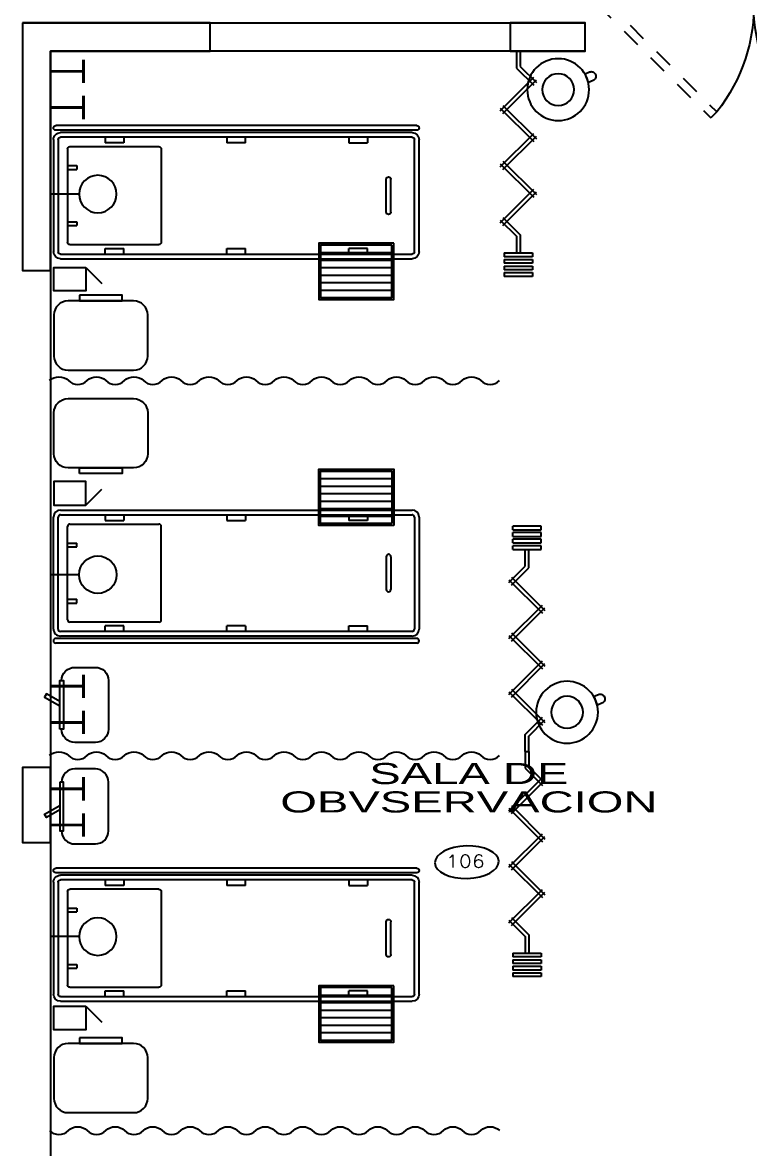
# Model space of a CAD drawing. Header units: millimetres. Extents: x 791 to 2661, y 209 to 602.
# Drawn here: x 1175.38 to 1179.26, y 479.25 to 485.25 of the extents above; entities that cross this region are included whole.
import ezdxf
from ezdxf.enums import TextEntityAlignment as Align

# ---------------------------------------------------------------- set-up
doc = ezdxf.new("R2010")
doc.units = ezdxf.units.MM
doc.header["$LTSCALE"] = 0.1
doc.linetypes.add('TRAZOS2', pattern=[0.375, 0.25, -0.125])
for name, color, linetype in [('06', 1, 'Continuous'), ('1TEXTO-05', 5, 'Continuous'), ('CASCO', 11, 'Continuous'), ('COLUMNAS', 1, 'Continuous'), ('Equipamiento', 1, 'Continuous'), ('N-AMB', 2, 'Continuous'), ('Puertas', 1, 'Continuous')]:
    doc.layers.add(name, color=color, linetype=linetype)
doc.styles.add('0', font='romans.SHX', dxfattribs={"width": 1.5})
doc.styles.add('ROMANS', font='', dxfattribs={"oblique": 1, "height": 0.075})
doc.styles.get('ROMANS').set_extended_font_data('Arial')

# ---------------------------------------------------------------- blocks, each defined once
blk = doc.blocks.new('A$C0E812A79')
at = {"layer": 'Puertas', "linetype": 'TRAZOS2', "ltscale": 3}
for p, q in [((0.0668, -0.0182, 0.005), (0.671, 0.5859, 0.005)), ((0.0986, -0.05, 0.005), (0.7028, 0.5541, 0.005)), ((1.7014, -0.05, 0.005), (1.0972, 0.5541, 0.005)), ((1.7332, -0.0182, 0.005), (1.129, 0.5859, 0.005))]:
    blk.add_line(p, q, dxfattribs=at)
at = {"layer": 'Puertas'}
for p, q in [((0.7028, 0.5541, 0.005), (0.671, 0.5859, 0.005)), ((1.0972, 0.5541, 0.005), (1.129, 0.5859, 0.005))]:
    blk.add_line(p, q, dxfattribs=at)
at = {"layer": 'Puertas', "ltscale": 3}
for p, q in [((0, -0.1), (0, 0)), ((0, 0), (0.03, 0)), ((0.03, 0), (0.03, -0.025)), ((1.8, 0), (1.77, 0)), ((1.77, 0), (1.77, -0.025)), ((1.8, -0.1), (1.8, 0)), ((0.03, -0.025), (0.03, -0.025)), ((0.03, -0.025), (0.03, -0.1)), ((0.035, -0.05, 0.005), (0.0668, -0.0182, 0.005)), ((0.6391, -0.6542, 0.005), (0.035, -0.05, 0.005)), ((0.0668, -0.0182, 0.005), (0.671, -0.6223, 0.005)), ((1.7332, -0.0182, 0.005), (1.129, -0.6223, 0.005)), ((1.1609, -0.6542, 0.005), (1.765, -0.05, 0.005)), ((1.765, -0.05, 0.005), (1.7332, -0.0182, 0.005)), ((1.77, -0.025), (1.77, -0.025)), ((1.77, -0.025), (1.77, -0.1)), ((0.03, -0.1), (0, -0.1)), ((1.77, -0.1), (1.8, -0.1)), ((0.671, -0.6223, 0.005), (0.6391, -0.6542, 0.005)), ((1.129, -0.6223, 0.005), (1.1609, -0.6542, 0.005))]:
    blk.add_line(p, q, dxfattribs=at)
at = {"layer": 'Puertas'}
for centre, start, end in [((-0.017, -0.0151, 0.015), 318.56511, 38.33834), ((1.817, -0.0151, 0.015), 141.66166, 221.43489)]:
    blk.add_arc(centre, 0.9176, start, end, dxfattribs=at)
blk = doc.blocks.new('CC-9')
for p, q in [((-0.2988, 2.05), (0.2987, 2.05)), ((-0.3363, 0.1375), (-0.3363, 2.0125)), ((-0.3113, 0.1375), (-0.3113, 2.0125)), ((-0.2988, 2.025), (0.2987, 2.025)), ((0.3112, 2.0125), (0.3112, 0.1375)), ((0.3363, 2.0125), (0.3363, 0.1375)), ((0.3487, 2.0375), (0.3487, 0.1125)), ((0.3737, 2.0375), (0.3737, 0.1125)), ((-0.0875, 1.9), (0.0875, 1.9)), ((-0.0875, 1.875), (0.0875, 1.875)), ((-0.3113, 1.775), (-0.2812, 1.775)), ((-0.2812, 1.775), (-0.2812, 1.675)), ((0.2812, 1.675), (0.2812, 1.775)), ((0.3112, 1.775), (0.2812, 1.775)), ((-0.3113, 1.675), (-0.2812, 1.675)), ((0.3112, 1.675), (0.2812, 1.675)), ((-0.3113, 1.125), (-0.2812, 1.125)), ((-0.2812, 1.025), (-0.2812, 1.125)), ((0.2812, 1.125), (0.3112, 1.125)), ((0.2812, 1.125), (0.2812, 1.025)), ((-0.3113, 1.025), (-0.2812, 1.025)), ((0.3112, 1.025), (0.2812, 1.025)), ((-0.2613, 0.1875), (-0.2613, 0.6625)), ((0.2488, 0.675), (-0.2488, 0.675)), ((0.2612, 0.6625), (0.2612, 0.1875)), ((-0.3113, 0.475), (-0.2812, 0.475)), ((-0.2812, 0.375), (-0.2812, 0.475)), ((0.3112, 0.475), (0.2812, 0.475)), ((0.2812, 0.475), (0.2812, 0.375)), ((-0.3113, 0.375), (-0.2812, 0.375)), ((0.3112, 0.375), (0.2812, 0.375)), ((-0.16, 0.175), (-0.16, 0.225)), ((-0.14, 0.225), (-0.16, 0.225)), ((-0.14, 0.175), (-0.14, 0.225)), ((0.14, 0.175), (0.14, 0.225)), ((0.16, 0.225), (0.14, 0.225)), ((0.16, 0.175), (0.16, 0.225)), ((0.2987, 0.125), (-0.2988, 0.125)), ((0.2488, 0.175), (-0.2488, 0.175)), ((0.2987, 0.1), (-0.2988, 0.1))]:
    blk.add_line(p, q)
for centre, radius, start, end in [((-0.2988, 2.0125), 0.0375, 90, 180), ((0.2987, 2.0125), 0.0375, 0, 90), ((0.3612, 2.0375), 0.0125, 0, 180), ((-0.2988, 2.0125), 0.0125, 90, 180), ((0.2987, 2.0125), 0.0125, 0, 90), ((-0.0875, 1.8875), 0.0125, 90, 270), ((0.0875, 1.8875), 0.0125, 270, 90), ((-0.2488, 0.6625), 0.0125, 90, 180), ((0.2488, 0.6625), 0.0125, 0, 90), ((-0.2488, 0.1875), 0.0125, 180, 270), ((0.2488, 0.1875), 0.0125, 270, 0), ((-0.2988, 0.1375), 0.0375, 180, 270), ((-0.2988, 0.1375), 0.0125, 180, 270), ((0.2987, 0.1375), 0.0375, 270, 0), ((0.2987, 0.1375), 0.0125, 270, 0), ((0.3612, 0.1125), 0.0125, 180, 0)]:
    blk.add_arc(centre, radius, start, end)
blk = doc.blocks.new('TIMBRE-1')
blk.add_line((0, -0.085), (0.0849, -0.1699))
blk.add_lwpolyline([(0, -0.085), (0.125, -0.085), (0.125, 0.085), (0, 0.085)], close=True)
blk = doc.blocks.new('A$C28521B53')
at = {"layer": 'Equipamiento', "rotation": 180}
blk.add_blockref('TIMBRE-1', (0.125, 0.085), dxfattribs=at)
blk = doc.blocks.new('MA-47')
for p, q in [((-0.1, 0.01), (-0.1, 0.39)), ((-0.06, 0.01), (-0.06, 0.39)), ((-0.02, 0.01), (-0.02, 0.39)), ((0.02, 0.01), (0.02, 0.39)), ((0.06, 0.01), (0.06, 0.39)), ((0.1, 0.01), (0.1, 0.39))]:
    blk.add_line(p, q)
for points in [[(0.15, 0.4), (0.15, 0), (-0.15, 0), (-0.15, 0.4)], [(0.14, 0.39), (0.14, 0.01), (-0.14, 0.01), (-0.14, 0.39)]]:
    blk.add_lwpolyline(points, close=True)
blk = doc.blocks.new('A$C43255245')
at = {"layer": 'Equipamiento', "rotation": 90}
blk.add_blockref('MA-47', (0.4, 0.15), dxfattribs=at)
blk = doc.blocks.new('BRAQUETE')
blk.add_line((0.15, 0), (0, 0))
blk.add_circle((0.25, 0), 0.1)
blk = doc.blocks.new('A$C35FD432F')
at = {"layer": 'Equipamiento', "rotation": 90}
blk.add_blockref('BRAQUETE', (0.1, 0), dxfattribs=at)
blk = doc.blocks.new('H-7')
for p, q in [((0.318, 0.0962), (0.1397, -0.0821)), ((0.3322, 0.0821), (0.1539, -0.0962)), ((0.2897, 0.0821), (0.468, -0.0962)), ((0.3039, 0.0962), (0.4822, -0.0821)), ((0.618, 0.0962), (0.4397, -0.0821)), ((0.6322, 0.0821), (0.4539, -0.0962)), ((0.5869, 0.0821), (0.7652, -0.0962)), ((0.6011, 0.0962), (0.7794, -0.0821)), ((0.9152, 0.0962), (0.7369, -0.0821)), ((0.9294, 0.0821), (0.7511, -0.0962)), ((0.8869, 0.0821), (0.979, -0.01)), ((0.9011, 0.0962), (0.9873, 0.01)), ((1.0765, 0.075), (1.0965, 0.075)), ((1.0765, 0.075), (1.0765, -0.075)), ((1.0965, -0.075), (1.0965, 0.075)), ((1.1115, 0.075), (1.1315, 0.075)), ((1.1115, 0.075), (1.1115, -0.075)), ((1.1315, -0.075), (1.1315, 0.075)), ((1.1465, 0.075), (1.1665, 0.075)), ((1.1465, 0.075), (1.1465, -0.075)), ((1.1665, -0.075), (1.1665, 0.075)), ((1.1815, 0.075), (1.2015, 0.075)), ((1.1815, 0.075), (1.1815, -0.075)), ((1.2015, -0.075), (1.2015, 0.075)), ((0, 0.01), (0.0901, 0.01)), ((0, 0.01), (0, -0.01)), ((0.0901, 0.01), (0.1822, -0.0821)), ((0.9873, 0.01), (1.0765, 0.01)), ((0, -0.01), (0.0818, -0.01)), ((0.0818, -0.01), (0.168, -0.0962)), ((0.979, -0.01), (1.0765, -0.01)), ((1.0765, -0.075), (1.0965, -0.075)), ((1.1115, -0.075), (1.1315, -0.075)), ((1.1465, -0.075), (1.1665, -0.075)), ((1.1815, -0.075), (1.2015, -0.075))]:
    blk.add_line(p, q)
blk = doc.blocks.new('CU-2')
blk.add_lwpolyline([(0.1126, 0.035), (0.1126, 0.035, 0.414214), (0.2082, 0.0606), (0.2632, 0.1559, 0.414214), (0.2376, 0.2515), (0.0124, 0.3815, 0.414214), (-0.0832, 0.3559), (-0.1382, 0.2606, 0.414214), (-0.1126, 0.165)], format="xyb")
blk.add_lwpolyline([(-0.1176, 0.1563), (0.1076, 0.0263), (0.1176, 0.0437), (-0.1076, 0.1737)], close=True)
blk.add_lwpolyline([(0.01, 0.0827), (0.01, 0), (-0.01, 0), (-0.01, 0.0942)])
blk = doc.blocks.new('A$C12D451AD')
at = {"layer": 'Equipamiento', "color": 2, "rotation": 120.0409073593541}
blk.add_blockref('CU-2', (0.3367, 0.2502), dxfattribs=at)
blk = doc.blocks.new('D-7')
blk.add_lwpolyline([(-0.2221, 0.0832), (-0.2361, 0.1039, 0.414214), (-0.2708, 0.1106), (-0.2708, 0.1106, 0.414214), (-0.2776, 0.0759), (-0.2636, 0.0552)], format="xyb", close=True)
for radius in [0.165, 0.085]:
    blk.add_circle((-0.1505, -0.0676), radius)

msp = doc.modelspace()

# ---------------------------------------------------------------- linework, layer by layer
at = {"layer": '06'}
for p, q in [((1175.3814, 485.2491), (1178.3814, 485.2491)), ((1175.5314, 485.0991), (1175.5314, 477.4291)), ((1178.3814, 485.0991), (1175.5314, 485.0991))]:
    msp.add_line(p, q, dxfattribs=at)
msp.add_lwpolyline([(1178.3814, 485.0991), (1178.3814, 485.2491)], dxfattribs=at)
at = {"layer": 'COLUMNAS', "ltscale": 0.15}
for points in [[(1175.3814, 485.2491), (1175.3814, 483.9291), (1175.5314, 483.9291), (1175.5314, 485.0991), (1176.3814, 485.0991), (1176.3814, 485.2491)], [(1177.9814, 485.2491), (1177.9814, 485.0991), (1178.3814, 485.0991), (1178.3814, 485.2491)], [(1175.5314, 481.2791), (1175.3814, 481.2791), (1175.3814, 480.8791), (1175.5314, 480.8791)]]:
    msp.add_lwpolyline(points, close=True, dxfattribs=at)
at = {"layer": 'Equipamiento', "const_width": 0.015}
for points in [[(1175.7064, 485.0542), (1175.7064, 484.9292)], [(1175.5314, 484.9917), (1175.7064, 484.9917)], [(1175.7064, 484.8611), (1175.7064, 484.7361)], [(1175.5314, 484.7986), (1175.7064, 484.7986)], [(1175.7064, 481.6492), (1175.7064, 481.7742)], [(1175.5314, 481.7117), (1175.7064, 481.7117)], [(1175.7064, 481.4561), (1175.7064, 481.5811)], [(1175.5314, 481.5186), (1175.7064, 481.5186)], [(1175.7064, 481.2269), (1175.7064, 481.1019)], [(1175.5314, 481.1644), (1175.7064, 481.1644)], [(1175.7064, 481.0337), (1175.7064, 480.9087)], [(1175.5314, 480.9712), (1175.7064, 480.9712)]]:
    msp.add_lwpolyline(points, dxfattribs=at)
at = {"layer": 'Equipamiento'}
for points in [[(1175.6844, 483.7974), (1175.6844, 483.7667), (1175.9136, 483.7667), (1175.9136, 483.7974)], [(1175.6844, 482.846), (1175.6844, 482.8767), (1175.9136, 482.8767), (1175.9136, 482.846)], [(1175.6844, 479.837), (1175.6844, 479.8062), (1175.9136, 479.8062), (1175.9136, 479.837)]]:
    msp.add_lwpolyline(points, close=True, dxfattribs=at)
for points in [[(1175.549, 483.6917), (1175.549, 483.4729, 0.414214), (1175.624, 483.3979), (1175.974, 483.3979, 0.414214), (1176.049, 483.4729), (1176.049, 483.6917, 0.414214), (1175.974, 483.7667), (1175.624, 483.7667, 0.414214)], [(1175.549, 482.9517), (1175.549, 483.1705, -0.414214), (1175.624, 483.2455), (1175.974, 483.2455, -0.414214), (1176.049, 483.1705), (1176.049, 482.9517, -0.414214), (1175.974, 482.8767), (1175.624, 482.8767, -0.414214)], [(1175.549, 479.7312), (1175.549, 479.5125, 0.414214), (1175.624, 479.4375), (1175.974, 479.4375, 0.414214), (1176.049, 479.5125), (1176.049, 479.7312, 0.414214), (1175.974, 479.8062), (1175.624, 479.8062, 0.414214)]]:
    msp.add_lwpolyline(points, format="xyb", close=True, dxfattribs=at)
for points in [[(1175.5258, 483.3415, -0.414214), (1175.6258, 483.3415, 0.414214), (1175.7258, 483.3415, -0.414214), (1175.8258, 483.3415, 0.414214), (1175.9258, 483.3415, -0.414214), (1176.0258, 483.3415, 0.414214), (1176.1258, 483.3415, -0.414214), (1176.2258, 483.3415, 0.414214), (1176.3258, 483.3415, -0.414214), (1176.4258, 483.3415, 0.414214), (1176.5258, 483.3415, -0.414214), (1176.6258, 483.3415, 0.414214), (1176.7258, 483.3415, -0.414214), (1176.8258, 483.3415, 0.414214), (1176.9258, 483.3415)], [(1176.9258, 483.3415, -0.414214), (1177.0258, 483.3415, 0.414214), (1177.1258, 483.3415, -0.414214), (1177.2258, 483.3415, 0.414214), (1177.3258, 483.3415, -0.414214), (1177.4258, 483.3415, 0.414214), (1177.5258, 483.3415, -0.414214), (1177.6258, 483.3415, 0.414214), (1177.7258, 483.3415, -0.414214), (1177.8258, 483.3415, 0.414214), (1177.9258, 483.3415)], [(1175.5258, 481.3415, -0.414214), (1175.6258, 481.3415, 0.414214), (1175.7258, 481.3415, -0.414214), (1175.8258, 481.3415, 0.414214), (1175.9258, 481.3415, -0.414214), (1176.0258, 481.3415, 0.414214), (1176.1258, 481.3415, -0.414214), (1176.2258, 481.3415, 0.414214), (1176.3258, 481.3415, -0.414214), (1176.4258, 481.3415, 0.414214), (1176.5258, 481.3415, -0.414214), (1176.6258, 481.3415, 0.414214), (1176.7258, 481.3415, -0.414214), (1176.8258, 481.3415, 0.414214), (1176.9258, 481.3415)], [(1176.9258, 481.3415, -0.414214), (1177.0258, 481.3415, 0.414214), (1177.1258, 481.3415, -0.414214), (1177.2258, 481.3415, 0.414214), (1177.3258, 481.3415, -0.414214), (1177.4258, 481.3415, 0.414214), (1177.5258, 481.3415, -0.414214), (1177.6258, 481.3415, 0.414214), (1177.7258, 481.3415, -0.414214), (1177.8258, 481.3415, 0.414214), (1177.9258, 481.3415)], [(1175.5258, 479.3415, 0.414214), (1175.6258, 479.3415, -0.414214), (1175.7258, 479.3415, 0.414214), (1175.8258, 479.3415, -0.414214), (1175.9258, 479.3415, 0.414214), (1176.0258, 479.3415, -0.414214), (1176.1258, 479.3415, 0.414214), (1176.2258, 479.3415, -0.414214), (1176.3258, 479.3415, 0.414214), (1176.4258, 479.3415, -0.414214), (1176.5258, 479.3415, 0.414214), (1176.6258, 479.3415, -0.414214), (1176.7258, 479.3415, 0.414214), (1176.8258, 479.3415, -0.414214), (1176.9258, 479.3415)], [(1176.9258, 479.3415, 0.414214), (1177.0258, 479.3415, -0.414214), (1177.1258, 479.3415, 0.414214), (1177.2258, 479.3415, -0.414214), (1177.3258, 479.3415, 0.414214), (1177.4258, 479.3415, -0.414214), (1177.5258, 479.3415, 0.414214), (1177.6258, 479.3415, -0.414214), (1177.7258, 479.3415, 0.414214), (1177.8258, 479.3415, -0.414214), (1177.9258, 479.3415)]]:
    msp.add_lwpolyline(points, format="xyb", dxfattribs=at)
at = {"layer": 'N-AMB', "ltscale": 0.5, "extrusion": (0, 0, -1)}
msp.add_ellipse((1177.751, 480.7735), major_axis=(-0.1707, -0.0044), ratio=0.506987, dxfattribs=at)

# ---------------------------------------------------------------- block references
at = {"layer": 'CASCO', "xscale": -1}
msp.add_blockref('A$C12D451AD', (1175.8401, 481.4123), dxfattribs=at)
at = {"layer": 'CASCO', "rotation": 180}
msp.add_blockref('A$C12D451AD', (1175.8401, 481.2707), dxfattribs=at)
at = {"layer": 'Equipamiento', "lineweight": -2, "xscale": -1}
for name, p, rotation in [('D-7', (1178.1512, 485.0338), 326.0266051631697), ('H-7', (1178.0258, 485.0991), 89.99999999997395), ('D-7', (1178.1986, 481.7131), 326.0266051631697), ('H-7', (1178.0716, 481.3644), 90.00000000019543)]:
    msp.add_blockref(name, p, dxfattribs=dict(at, rotation=rotation))
at = {"layer": 'Equipamiento', "xscale": -1, "rotation": 270}
for name, p in [('CC-9', (1175.4464, 484.3282)), ('A$C35FD432F', (1175.5331, 484.2367)), ('A$C28521B53', (1175.5491, 483.8198)), ('CC-9', (1175.4464, 480.3677)), ('A$C35FD432F', (1175.5331, 480.2763)), ('A$C28521B53', (1175.5491, 479.8797))]:
    msp.add_blockref(name, p, dxfattribs=at)
at = {"layer": 'Equipamiento', "xscale": -1}
for p in [(1177.361, 483.7745), (1177.361, 479.8141)]:
    msp.add_blockref('A$C43255245', p, dxfattribs=at)
at = {"layer": 'Equipamiento'}
for name, p, rotation in [('A$C43255245', (1177.361, 482.8689), 180), ('A$C28521B53', (1175.5491, 482.8032), 269.9999999997785), ('CC-9', (1175.4464, 482.3152), 269.9999999997785), ('A$C35FD432F', (1175.5331, 482.4066), 269.9999999997004)]:
    msp.add_blockref(name, p, dxfattribs=dict(at, rotation=rotation))
at = {"layer": 'Equipamiento', "lineweight": -2, "rotation": 89.99999999980457}
msp.add_blockref('H-7', (1178.0716, 481.3644), dxfattribs=at)
at = {"layer": 'Puertas', "xscale": -1, "rotation": 180}
msp.add_blockref('A$C0E812A79', (1178.3814, 485.3291), dxfattribs=at)

# ---------------------------------------------------------------- texts
at = {"layer": '1TEXTO-05', "style": 'ROMANS', "width": 1.6}
for s, p in [('SALA DE', (1177.7618, 481.1898)), ('OBVSERVACION', (1177.7618, 481.0384))]:
    msp.add_text(s, height=0.1125, dxfattribs=at).set_placement(p, align=Align.CENTER)
at = {"layer": 'N-AMB', "color": 3, "ltscale": 0.5, "style": '0', "width": 1.2}
msp.add_text('106', height=0.06743, dxfattribs=at).set_placement((1177.7428, 480.7781), align=Align.MIDDLE)

doc.saveas('drawing.dxf')
